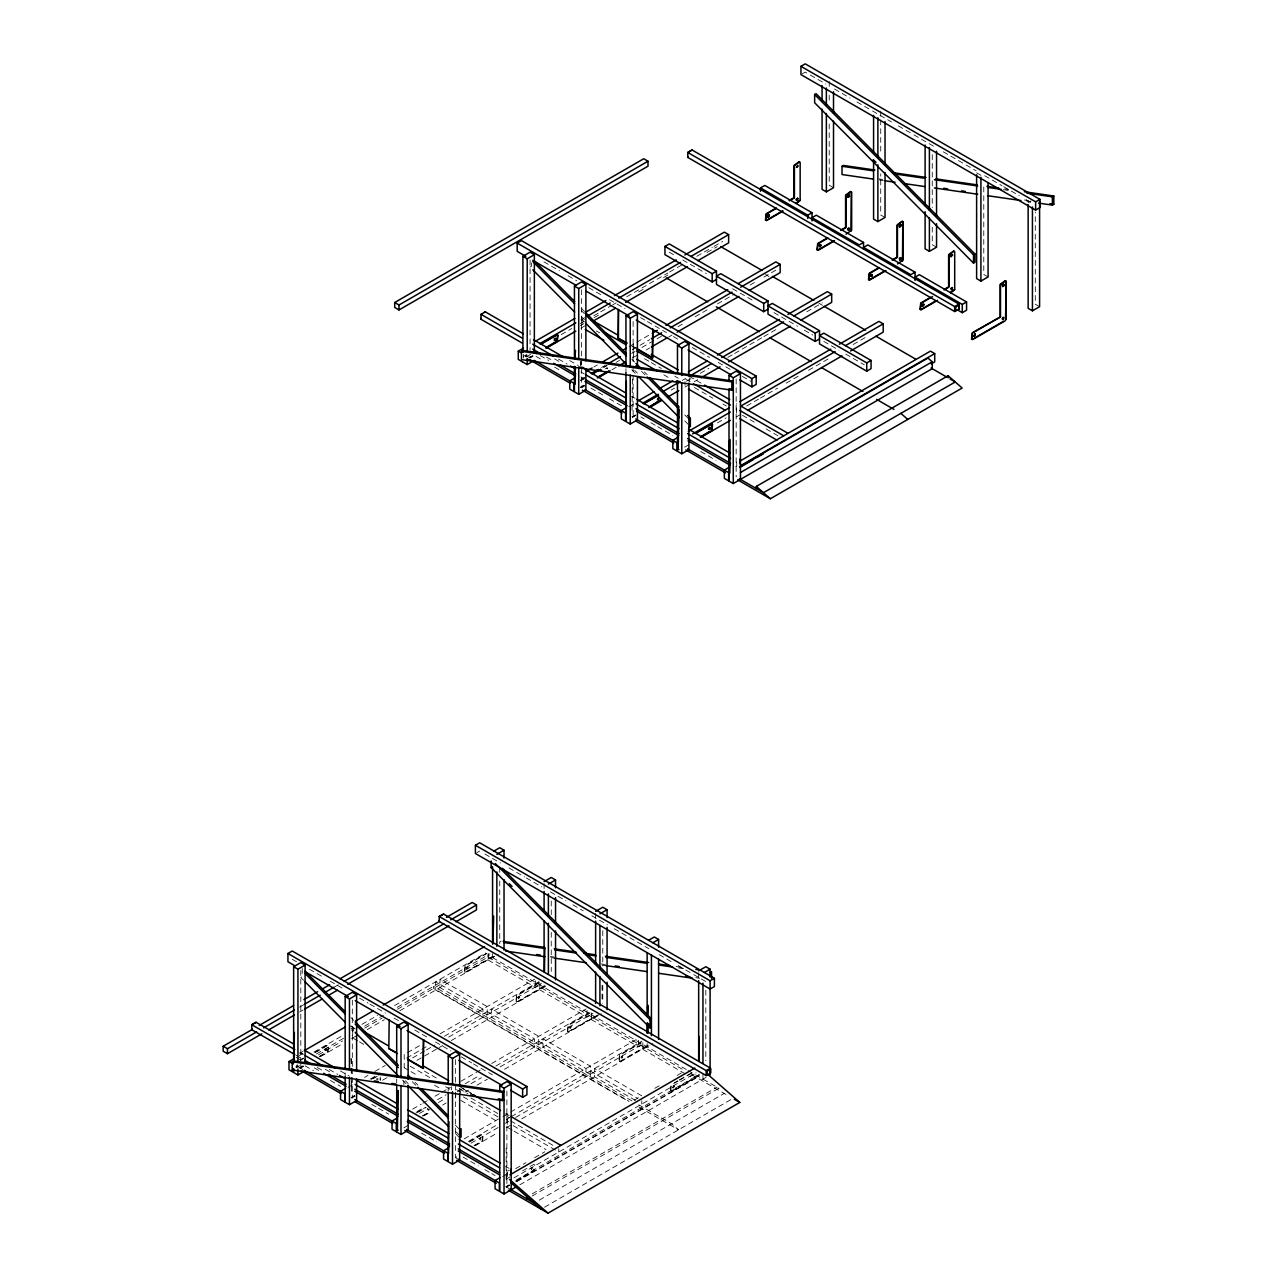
<?xml version="1.0" encoding="UTF-8"?>
<svg xmlns="http://www.w3.org/2000/svg" width="1277" height="1277" viewBox="0 0 1277 1277"><rect width="100%" height="100%" fill="white"/><g stroke="black" fill="none" stroke-linecap="round" stroke-linejoin="round"><path stroke-width="0.75" stroke-dasharray="5 3.75" d="M377.848 1079.065L376.763 1079.177M428.066 1109.49L429.152 1109.378M607.118 368.654L606.878 367.84L607.469 368.861M674.112 1086.248L672.819 1087.844L674.112 1086.232M427.779 1108.995L428.29 1110.304L429.327 1109.841M605.537 368.845L607.229 368.047M319.41 1056.366L327.646 1051.625L328.365 1045.416M319.777 1056.574L327.997 1051.817L328.716 1045.624L327.646 1045.001L314.509 1052.583M493.369 956.345L465.387 972.499L464.317 971.877L465.036 965.683L486.377 953.36M464.668 972.084L465.387 965.891L488.373 952.626M544.88 986.099L516.914 1002.253L515.828 1001.631L516.547 995.437L539.533 982.157M516.195 1001.838L516.914 995.645L539.884 982.364M473.975 1145.597L482.195 1140.856L482.914 1134.662M474.326 1145.804L482.562 1141.063L483.281 1134.87L482.195 1134.247L469.074 1141.83M598.051 1014.896L568.425 1031.992L567.355 1031.369L568.073 1025.176L591.059 1011.911M567.706 1031.577L568.425 1025.383L591.411 1012.118M515.621 1181.049L533.722 1170.594L534.44 1166.061M515.972 1181.257L534.089 1170.801L534.792 1164.608M647.934 1045.592L619.952 1061.746L618.882 1061.123L619.584 1054.93L640.926 1042.607M619.233 1061.331L619.952 1055.121L641.293 1042.814M670.76 1091.069L671.463 1084.875L678.039 1081.076M606.016 368.766L607.054 367.984M376.396 1078.969L378.231 1078.985M802.355 73.763L805.228 72.119L808.676 74.098M530.067 267.053L531.503 266.223L531.503 259.614M580.955 319.889L584.818 317.67M523.426 356.411L526.858 354.431M561.194 334.606L571.793 328.492M580.381 323.528L583.812 321.549M593.837 315.77L598.977 312.785M600.701 311.796L611.284 305.682M612.721 304.852L616.153 302.872M626.752 296.759L667.903 272.991M669.611 272.017L683.211 264.163M696.795 256.31L712.327 247.355M714.051 246.365L722.638 241.401M530.578 354.352L525.422 357.321L525.422 355.261L528.87 357.257M580.381 325.603L583.812 323.608M594.108 317.67L600.988 313.695M638.771 291.89L645.635 287.916M667.903 275.066L662.811 278.003L662.811 275.944M706.995 252.495L717.195 246.605M529.285 357.576L532.573 355.676M529.428 357.895L532.86 355.916M580.955 328.157L586.239 325.108M532.94 356.299L530.067 357.943L530.067 352.069M593.837 366.994L597.269 365.014M629.178 346.578L635.052 343.194M636.76 342.204L650.504 334.271M580.955 379.381L584.387 377.401M601.563 367.489L604.995 365.509M632.466 349.643L649.642 339.73M581.594 379.429L584.451 377.769M580.524 380.466L583.797 378.567M603.51 367.185L606.783 365.302M580.875 380.674L584.164 378.774M603.861 367.393L607.15 365.509M616.153 362.365L619.584 360.385M631.604 353.442L635.052 351.462M641.916 347.488L664.248 334.606M677.975 326.673L684.855 322.698M695.151 316.76L707.171 309.816M717.482 303.862L734.658 293.949M750.11 285.026L755.266 282.057M763.854 277.093L775.873 270.149M580.444 387.107L583.733 385.207M580.812 387.314L584.1 385.415M580.955 387.649L584.387 385.67M611.859 369.803L617.014 366.834M632.466 357.895L637.766 354.846M646.21 349.978L649.642 347.983M668.541 337.08L671.973 335.101M584.451 386.037L581.594 387.697L581.594 358.31M628.827 406.693L633.121 404.218M682.269 380.37L685.701 378.391M671.111 390.123L674.543 388.144M686.563 381.2L691.719 378.231M700.307 373.267L708.895 368.319M727.778 357.4L732.934 354.431M734.658 353.442L762.13 337.575M763.854 336.585L777.581 328.652M806.777 311.796L822.244 302.872M631.971 416.861L635.26 414.961M632.323 417.068L635.627 415.169M632.466 417.387L635.898 415.408M684.999 387.075L689.293 384.585L689.293 377.976M694.289 381.695L697.737 379.716M1028.145 202.58L1031.002 200.936M717.482 422.847L726.07 417.882M746.678 405.99L758.698 399.047M760.406 398.057L777.581 388.144M786.169 383.18L799.913 375.246M808.501 370.298L829.108 358.406M853.148 344.519L866.891 336.585M740.804 414.339L736.51 416.813L736.51 403.596M684.632 447.173L688.926 444.699M476.832 852.701L479.705 851.041M299.584 1007.09L303.878 1004.6M334.797 986.754L338.229 984.775M299.584 1012.038L303.032 1010.059M299.552 1053.365L302.952 1051.418M299.313 1055.584L302.952 1053.477M499.738 941.931L501.159 941.101M300.159 1060.038L303.591 1058.058M313.903 1052.12L343.098 1035.264M351.686 1030.3L355.118 1028.32M361.982 1024.346L377.449 1015.423M394.625 1005.51L485.643 952.961M300.813 1060.086L303.671 1058.441M314.86 1052.791L327.997 1045.209M316.473 1053.924L343.96 1038.073M364.568 1026.165L383.451 1015.263M397.195 1007.33L489.937 953.791M299.584 1065.752L296.152 1067.732L296.152 1065.657L303.064 1069.647M318.484 1054.834L342.523 1040.963M364.855 1028.065L382.031 1018.152M397.482 1009.229L487.926 957.016L684.584 1070.557M299.664 1067.764L302.952 1065.864M465.036 972.292L493.002 956.138M300.015 1067.971L303.319 1066.072M300.159 1068.306L303.591 1066.327M320.766 1056.414L343.098 1043.517M351.686 1038.568L356.985 1035.503M367.137 1029.645L384.313 1019.716M399.765 1010.793L494.231 956.265M488.293 953.504L488.293 960.112L498.301 954.334M364.568 1077.389L367.999 1075.41M374.863 1071.451L385.175 1065.497M407.491 1052.615L421.234 1044.682M440.134 1033.763L534.584 979.236M348.03 1087.35L352.324 1084.875M370.569 1078.889L375.725 1075.904M406.645 1058.058L427.252 1046.166M444.428 1036.254L538.878 981.71M370.953 1079.496L379.157 1074.755M372.948 1078.746L379.524 1074.963M412.647 1057.899L424.666 1050.955M426.39 1049.965L434.978 1045.001M448.722 1037.068L541.448 983.529M488.293 960.112L535.51 987.376L539.804 984.902M351.191 1097.518L354.479 1095.618M516.547 1002.046L544.529 985.892M351.542 1097.725L354.83 1095.826M351.686 1098.06L355.118 1096.065M382.589 1080.198L387.745 1077.229M404.202 1054.515L404.202 1067.732L408.496 1065.257M416.94 1060.373L437.548 1048.481M439.272 1047.491L442.704 1045.496M451.292 1040.547L545.742 986.02M539.804 983.242L539.804 989.851L544.098 987.376L544.098 984.072M412.647 1109.122L421.234 1104.174M422.958 1103.168L428.114 1100.199M434.978 1096.241L440.134 1093.256M441.842 1092.266L450.43 1087.318M460.742 1081.364L481.349 1069.472M491.645 1063.518L586.095 1008.99M416.94 1111.597L423.82 1107.638M437.548 1099.705L446.136 1094.74M465.036 1083.838L478.763 1075.904M495.939 1065.992L588.681 1012.453M415.903 1113.033L425.752 1107.335M417.914 1112.283L426.119 1107.542M419.526 1113.416L428.114 1108.468M438.41 1102.514L445.274 1098.555M457.294 1091.612L462.45 1088.627M471.037 1083.678L481.349 1077.724M500.233 1066.822L592.975 1013.284M539.804 989.851L587.037 1017.115L591.331 1014.64M422.448 1115.859L429.04 1112.059M568.073 1031.784L596.056 1015.63M422.815 1116.066L429.391 1112.267M423.82 1115.906L428.96 1112.921M442.704 1104.988L446.136 1103.009M465.036 1092.106L468.467 1090.127M477.055 1085.163L487.351 1079.209M504.527 1069.296L598.977 1014.768M403.851 1127.846L408.145 1125.356M591.331 1012.996L591.331 1019.605L601.339 1013.81M464.174 1138.876L498.525 1119.035M502.946 1116.481L508.821 1113.097M510.545 1112.091L637.622 1038.728M468.467 1141.351L497.663 1124.494M506.251 1119.53L509.683 1117.551M511.391 1116.561L641.916 1041.202M469.425 1142.037L482.562 1134.455M471.037 1143.17L498.525 1127.304M505.389 1123.329L508.821 1121.35M515.685 1117.391L644.486 1043.022M591.331 1019.605L638.548 1046.869L642.842 1044.394M619.584 1061.538L647.567 1045.384M475.331 1145.645L497.663 1132.763M506.251 1127.799L511.534 1124.734M521.702 1118.875L648.78 1045.496M455.362 1092.952L455.362 1157.585L459.656 1155.11M642.842 1042.734L642.842 1049.343L652.866 1043.564M506.538 1178.863L506.538 1171.839L509.395 1170.179M515.685 1168.615L525.996 1162.661M534.584 1157.712L544.88 1151.758M634.19 1100.199L641.772 1095.826L594.539 1068.562L594.539 1076.814L638.404 1102.131M654.798 1088.307L661.662 1084.333M677.129 1075.41L683.993 1071.451M502.595 1176.596L506.889 1174.106M506.251 1179.022L509.986 1176.867M674.4 1082.768L677.672 1080.869M679.316 1079.927L692.453 1072.345M522.596 1170.833L534.089 1164.193M679.683 1080.134L692.804 1072.552M513.977 1177.873L696.013 1072.776M690.075 1076.607L694.369 1074.133M516.371 1179.948L699.493 1074.212M505.74 1186.748L509.044 1184.848M671.111 1091.276L699.094 1075.122M506.107 1186.956L509.395 1185.056M699.445 1075.33L671.463 1091.484L670.393 1090.861L670.76 1086.12M506.251 1187.291L509.683 1185.311M516.547 1181.337L698.583 1076.24M517.249 1181.353L698.663 1076.607M519.819 1184.817L708.671 1075.793M532.222 1193.835L717.083 1087.11M532.222 1195.974L718.823 1088.243M539.357 1200.125L724.267 1093.367M544.545 1207.18L732.886 1098.443M735.791 466.392L736.733 465.929L736.733 461.971L735.791 461.428M506.538 1176.787L507.464 1176.34L507.464 1172.366L506.538 1171.839M525.916 356.762C529.125 353.426 523.586 356.363 526.715 356.714C529.253 353.569 523.203 355.038 526.06 356.985M466.935 968.844C469.824 966.833 465.929 965.428 466.552 968.796M622.33 1056.111C618.611 1060.628 624.086 1053.317 621.5 1058.074M326.274 1048.656L325.252 1050.811L326.226 1048.625M325.076 1050.652C323.56 1047.156 329.306 1049.694 324.901 1050.604M480.838 1137.887C477.486 1139.611 482.163 1141.67 480.647 1137.727M531.152 1169.636C534.504 1167.912 529.827 1165.853 531.344 1169.796M296.44 1067.189L297.621 1065.146L296.487 1067.205M518.254 998.598L519.787 997.784L519.132 996.395M621.292 1058.09L622.697 1057.564L622.49 1056.079M1004.68 188.868L1008.607 189.443M1003.243 189.698L1011.113 190.848M878.847 178.86L882.774 179.418M1024.346 199.994L1028.272 200.569M879.374 179.961L883.317 180.536M1026.836 201.399L1030.778 201.958M676.156 966.529L684.009 967.679M678.646 967.934L686.515 969.067M550.323 956.505L554.25 957.08M601.435 963.943L605.378 964.518M695.805 977.655L699.748 978.23M550.85 957.622L554.793 958.197M601.978 965.045L605.905 965.62M518.622 998.806L517.871 997.704L519.308 996.459M810.4 75.104L825.932 84.074M834.567 89.055L850.099 98.026M856.995 102L870.802 109.982M872.526 110.971L891.506 121.938M898.417 125.912L912.225 133.893M913.949 134.883L934.652 146.839M943.288 151.819L976.075 170.751M984.711 175.731L1001.966 185.692M1003.69 186.697L1019.222 195.668M1026.117 199.643L1033.029 203.634M976.618 172.842L980.912 175.316M833.514 187.719L829.22 185.229L829.22 120.597M885.025 217.457L880.731 214.983L880.731 173.848M936.552 247.211L932.258 244.721L932.258 227.098M988.079 276.949L983.785 274.475L983.785 184.383M1039.59 306.688L1035.296 304.213L1035.296 212.158M818.972 303.303L822.42 305.283M765.498 274.491L768.946 276.486M669.244 252.192L675.996 256.086M682.748 259.981L706.357 273.613M732.583 288.746L752.823 300.43M773.974 312.657L797.598 326.289M804.334 330.184L812.779 335.053M823.809 341.422L838.989 350.185M845.741 354.08L864.29 364.791M543.922 261.833L559.454 270.804M568.089 275.784L576.709 280.764M588.793 287.74L600.876 294.716M609.496 299.696L625.028 308.667M640.559 317.622L645.747 320.623M647.471 321.612L666.45 332.579M673.362 336.553L680.258 340.544M692.342 347.52L709.597 357.48M718.217 362.46L730.3 369.436M742.384 376.412L751.02 381.392M689.293 376.332L701.089 383.148M632.179 345.923L635.627 347.903M631.828 346.131L635.26 348.11M690.059 381.727L684.999 378.806L684.999 385.415M596.359 330.951L599.743 332.898M644.518 358.741L649.578 361.662M651.254 362.636L661.374 368.478M674.879 376.268L678.247 378.215M694.353 387.506L712.901 398.216M723.021 404.075L726.39 406.022M742.496 415.312L754.308 422.128M766.104 428.944L777.916 435.76M663.832 374.847L670.585 378.742M569.686 360.577L578.289 365.541M631.652 396.349L635.1 398.328M558.512 359.076L567.116 364.041M580.891 371.99L584.323 373.985M554.601 358.885L561.353 362.78M546.46 357.081L553.356 361.056M580.891 376.954L584.323 378.934M540.187 355.517L548.631 360.401M632.035 410.204L632.402 378.184M536.053 356.443L541.113 359.364M554.601 367.153L561.353 371.048M590.948 388.128L602.76 394.944M609.496 398.839L623 406.629M640.783 416.909L644.151 418.856M650.903 422.751L655.963 425.672M657.655 426.646L672.835 435.409M700.738 451.515L715.918 460.279M484.877 854.026L500.408 862.997M509.044 867.977L524.576 876.948M526.3 877.938L541.831 886.908M550.451 891.889L565.982 900.86M572.894 904.85L583.238 910.82M591.874 915.801L607.405 924.771M614.301 928.762L628.108 936.727M629.848 937.733L648.828 948.683M659.171 954.669L671.255 961.645M678.167 965.62L691.974 973.601M693.698 974.59L707.506 982.556M686.292 1069.472L487.926 954.941L487.926 957.016M688.016 1070.477L719.079 1088.403M691.48 1074.532L725.99 1094.453M642.842 1049.343L686.707 1074.659M487.207 1011.544L534.44 1038.808L534.44 1047.076L487.207 1019.812L487.207 1006.579L439.99 979.315L439.99 987.584L487.207 1014.848M538.734 1041.282L585.967 1068.562L585.967 1076.814L538.734 1049.55L538.734 1036.333L491.501 1009.069L491.501 1017.322L538.734 1044.602M590.245 1071.036L637.478 1098.3M590.245 1074.34L543.028 1047.076L543.028 1038.808L590.245 1066.072L590.245 1079.304L629.05 1101.7M631.907 1100.87L433.542 986.339L433.542 988.414L628.476 1100.95M638.819 1104.86L671.59 1123.776L678.502 1129.842L637.111 1105.93M292.225 959.282L297.397 962.267M309.481 969.243L321.565 976.219M330.184 981.199L343.992 989.18M359.523 998.135L368.159 1003.115M369.883 1004.121L385.415 1013.092M394.034 1018.072L399.222 1021.057M414.754 1030.028L426.837 1037.004M435.457 1041.984L450.989 1050.955M461.348 1056.925L471.708 1062.911M473.432 1063.901L492.411 1074.867M460.023 1086.727L471.82 1093.543M462.625 1088.642L471.245 1093.623M505.74 1113.544L509.188 1115.523M350.536 1026.006L353.984 1028.001M459.177 1088.722L467.797 1093.703M505.74 1115.603L509.188 1117.598M424.443 1071.148L437.947 1078.937M460.789 1092.138L455.729 1089.217L455.729 1097.47M470.91 1097.981L497.902 1113.56M510.624 1120.903L554.473 1146.219M410.188 1066.231L432.121 1078.889M445.609 1086.679L452.361 1090.574M463.391 1096.943L498.812 1117.391M513.226 1125.707L555.399 1150.066M357.752 1040.899L352.691 1037.978L352.691 1029.725M359.428 1041.872L364.488 1044.794M404.202 1067.732L409.263 1070.653M410.955 1071.626L417.707 1075.521M434.563 1085.258L439.623 1088.18M460.789 1100.391L497.902 1121.813M512.3 1130.145L507.24 1127.224L507.24 1114.007M513.992 1131.119L546.045 1149.619M350.904 1058.441L351.606 1066.423M340.432 1070.972L349.036 1075.952M505.66 1166.38L509.108 1168.359M299.983 1052.583L303.431 1054.579M329.243 1069.487L337.846 1074.452M325.348 1069.296L330.408 1072.217M296.152 1055.329L303.431 1059.527M317.191 1067.476L324.087 1071.451M296.152 1057.404L301.324 1060.389M314.302 1067.875L320.304 1071.339M305.107 1065.864L313.535 1070.733M330.408 1080.47L340.528 1086.328M371.799 1104.382L376.859 1107.303M378.551 1108.276L388.671 1114.119M421.633 1133.146L436.814 1141.909M463.04 1157.058L478.221 1165.821M484.957 1169.716L490.017 1172.637M491.709 1173.611L495.077 1175.558M455.362 1157.585L459.656 1160.059M511.183 1189.813L506.889 1187.323L506.889 1089.409M581.673 308.603L584.451 311.412M631.828 359.236L634.621 362.045M644.374 371.894L647.168 374.704M581.626 310.838L584.419 313.647M641.549 371.32L645.731 375.534M684.743 414.913L688.926 419.143M581.673 316.872L584.451 319.681M634.621 370.314L637.415 373.123M684.791 420.947L688.973 425.161M581.626 319.09L584.419 321.916M631.796 369.739L635.978 373.953M351.015 1017.593L353.793 1020.419M415.105 1082.305L417.898 1085.115M412.279 1081.715L416.462 1085.945M455.49 1125.324L459.656 1129.538M351.015 1025.862L353.793 1028.671M405.352 1080.725L408.145 1083.534M455.522 1131.358L459.704 1135.572M303.591 980.273L300.813 977.464L302.234 976.634L302.234 968.365M350.967 1028.097L353.761 1030.906M402.526 1080.134L406.709 1084.349M455.49 1133.593L459.656 1137.807M932.258 154.629L932.258 207.512M880.731 111.179L880.731 152.298M829.22 81.425L829.22 87.299M829.22 95.136L829.22 102.974M736.159 378.998L736.159 476.928M705.814 990.218L705.814 1060.724M702.957 1073.941L702.957 1079.097M698.663 972.803L698.663 978.677M647.136 1043.564L647.136 1046.869M641.772 1100.774L641.772 1104.078M638.548 1040.26L638.548 1046.869M633.472 344.104L633.472 357.321M633.121 321.469L633.121 364.552M633.121 366.515L633.121 417.435M625.953 368.686L625.953 372.597M602.776 930.725L602.776 965.987M602.776 985.573L602.776 1003.195M602.058 985.142L602.058 1002.253M595.625 913.31L595.625 919.201M587.037 1010.506L587.037 1017.115M581.945 319.314L581.945 327.582M581.594 289.767L581.594 356.347M580.875 361.71L580.875 365.509M580.524 361.503L580.524 365.302M558.767 1148.709L558.767 1152.014M551.249 900.987L551.249 914.699M551.249 932.322L551.249 971.494M544.098 883.572L544.098 889.446M535.51 980.768L535.51 987.376M530.067 260.013L530.067 350.106M523.634 354.304L523.634 358.103M506.171 1148.087L506.171 1180.299M499.738 867.322L499.738 873.197M499.738 881.034L499.738 943.703M492.571 953.711L492.571 957.638M460.023 1088.387L460.023 1094.996M455.362 1059.655L455.362 1083.167M455.362 1085.115L455.362 1090.989M451.435 1086.727L451.435 1090.031M448.211 1087.286L448.211 1091.212M403.851 1080.837L403.851 1084.748M396.7 1079.097L396.7 1083.008M380.243 1077.022L380.243 1080.326L379.876 1076.814M352.324 1000.162L352.324 1066.758M352.324 1068.721L352.324 1098.092M351.606 1068.322L351.606 1075.904M351.606 1077.804L351.606 1091.069L351.255 1077.596M351.255 1058.633L351.255 1066.215M351.255 1068.115L351.255 1075.697M345.173 1072.84L345.173 1076.766M300.813 970.424L300.813 1060.517M300.813 1062.48L300.813 1068.354M296.041 1066.295C298.467 1069.408 298.339 1061.937 296.041 1066.295M518.223 997.912L519.452 996.587L518.223 997.912M569.398 1027.442C570.771 1031.385 572.399 1023.1 569.398 1027.442M569.75 1027.65L570.963 1026.325L569.75 1027.65M672.436 1086.935C673.809 1090.877 675.437 1082.593 672.436 1086.935M482.914 1009.069L435.696 981.805L435.696 990.058L482.914 1017.322L482.914 1009.069"/><path stroke-width="1.5" d="M708.464 428.88C709.757 424.539 711.497 431.019 708.815 429.104M708.815 429.088L710.283 427.54M821.047 245.328C819.626 249.43 818.685 243.412 821.047 245.312M872.207 274.874C870.706 279.12 869.956 272.831 872.207 274.858M922.01 305.57L922.441 304.469M922.361 305.778L923.846 304.261M796.178 199.26L797.886 198.494M899.359 258.481C899.79 262.439 901.546 255.113 899.503 259.774M950.742 288.506L952.45 287.724L951.11 289.703M899.391 225.375C898.002 228.551 903.11 226.013 900.429 224.672M950.758 255.416L952.69 255.017L950.854 256.549M547.035 346.913L556.9 341.214L557.618 335.021M545.742 348.078L557.267 341.422L557.985 335.228L556.9 334.606L540.49 344.088M574.794 359.14L575.512 350.297M782.977 211.104L766.519 220.602L765.45 219.995L766.152 213.786L776.001 208.103M789.138 200.521L794.071 197.68L794.071 165.451L799.067 161.732L800.152 162.355L800.152 200.361L796.146 203.506M765.801 220.203L766.519 213.993L776.368 208.311M789.505 200.728L794.422 197.887L794.422 165.659L799.434 161.94M650.073 406.405L661.023 399.669L648.78 407.555M678.917 449.664L677.832 449.041L678.55 409.789M795.779 203.298L800.152 200.361M678.199 449.249L678.917 409.997M834.488 240.858L818.03 250.356L816.961 249.733L817.679 243.54L827.528 237.857M840.665 230.275L845.582 227.434L845.582 195.205L850.594 191.486L851.663 192.109L851.663 230.115L846.012 234.202M817.328 249.941L818.03 243.747L827.879 238.065M841.016 230.483L845.949 227.625L845.949 195.413L850.945 191.694M712.183 424.251L711.832 430.652L712.534 424.459L711.465 423.836L695.055 433.318M729.359 473.081L730.077 439.543M851.312 191.901L850.945 231.345M492.938 943.895L493.656 916.104M886.015 270.596L869.557 280.094L868.488 279.487L869.206 273.278L879.055 267.595M892.176 260.013L897.108 257.172L897.108 224.944L902.121 221.224L903.19 221.847L903.19 259.854L897.539 263.94M398.121 1130.321L397.051 1129.698L397.77 1090.446M868.839 279.679L869.557 273.486L879.406 267.803M892.543 260.221L897.46 257.379L897.46 225.151L902.472 221.432M397.402 1129.906L398.121 1090.654M902.823 221.639L902.472 261.099M937.541 300.35L921.084 309.848L919.999 309.226L920.717 303.032L930.566 297.349M945.347 288.81L948.619 286.91L948.619 254.698L953.632 250.978L954.701 251.601L954.701 289.608L950.695 292.736M920.366 309.433L921.084 303.24L932.561 296.599M944.054 289.959L948.987 287.117L948.987 254.905L953.999 251.186M950.343 292.529L954.701 289.608M1000.146 316.664L1000.146 284.436L1005.159 280.717L1006.228 281.339L1005.51 320.591L972.595 339.586L971.526 338.964L972.244 332.77L1000.498 316.872L1000.498 284.643L1005.51 280.924M971.877 339.171L972.595 332.978L1000.498 316.872M647.503 1014.161L648.221 1005.35M767.892 215.238C766.216 219.468 771.978 214.568 768.1 215.015M819.227 245.232L820.057 244.514M899.567 225.119L900.955 224.944M899.742 258.002L901.067 258.098M1003.004 317.319L1002.158 318.803L1002.94 319.633M922.664 304.245L924.053 305.091L922.249 306.145M800.934 66.324L805.228 63.85L1039.925 199.356L1039.925 207.624L1035.631 210.098L800.934 74.593L800.934 66.324L1035.631 201.83L1039.925 199.356M394.705 302.505L643.72 158.747L648.014 161.221L648.014 166.186L398.999 309.944L394.705 307.47L394.705 302.505L398.999 304.995L648.014 161.221M525.821 256.342L517.201 251.361L517.201 243.093L521.479 240.619L756.192 376.124L756.192 384.377L751.898 386.867L739.814 379.892M692.086 149.984L687.792 152.474L687.792 157.422L954.685 311.524L955.611 311.061L955.611 307.103L687.712 152.426L692.086 149.984L958.979 304.086L959.059 309.082L954.685 311.524L954.685 306.56L958.979 304.086L959.059 309.082M522.916 352.276L522.916 256.31L530.067 252.176L534.361 254.666L534.361 352.596M522.916 256.31L527.209 258.8L534.361 254.666M814.646 94.498L816.083 93.668L974.942 254.011L974.942 262.28L973.505 263.094L814.646 102.751L814.646 94.498L973.505 254.841L973.505 263.094M522.373 343.162L481.062 319.314L480.982 314.318L485.356 311.875L523.219 333.744M574.442 358.518L574.442 286.064L581.594 281.93L585.888 284.404L585.888 360.784M574.442 286.064L578.736 288.538L585.888 284.404M760.501 191.231L760.501 187.927L764.795 185.436L812.012 212.7L812.012 220.969M716.477 279.455L712.183 281.93L664.95 254.666L664.95 246.413L669.244 243.923L716.477 271.187L716.477 284.42L763.71 311.684L768.004 309.194M522.564 361.87L518.27 359.396L518.27 351.127L523.426 348.158M535.446 341.214L574.937 318.404M585.249 312.466L605.857 300.558M614.445 295.61L676.267 259.901M684.855 254.953L724.346 232.143L728.64 234.633L728.64 242.885L697.737 260.731M521.479 351.335L522.916 350.505L733.285 381.073L731.865 381.903L521.479 351.335L521.479 359.603L731.865 390.171L733.285 389.341L729.359 388.767M873.484 179.115L842.022 174.534L842.022 166.281L843.458 165.451L874.921 170.017M539.74 343.689L575.799 322.873M587.819 315.93L610.151 303.032M618.738 298.084L680.561 262.392M690.857 256.438L728.64 234.633M540.841 344.279L557.267 334.813M766.152 220.41L782.609 210.897M546.604 347.983L575.799 331.126M592.975 321.213L615.291 308.332M625.602 302.378L687.425 266.685M522.916 362.077L527.209 364.552L534.361 360.417M822.069 109.072L822.069 189.363L826.363 191.837L833.514 187.719L833.514 121.123M625.953 366.722L625.953 315.802L633.121 311.668L637.415 314.158L637.415 367.026M760.501 187.927L807.718 215.19L812.012 212.7M625.953 315.802L630.247 318.276L637.415 314.158M664.95 246.413L712.183 273.677L716.477 271.187M618.451 337.99L618.451 309.401L618.084 338.197L627.039 342.954M574.937 377.896L569.781 380.865L569.781 389.134L574.075 391.608L574.075 383.355L535.127 360.864M586.957 370.953L592.113 367.984M602.409 362.029L617.876 353.106M623.032 350.137L626.464 348.158M652.228 333.281L657.368 330.312M665.955 325.348L727.778 289.656M738.09 283.702L775.873 261.897L780.167 264.371L780.167 272.639L749.248 290.486M591.251 373.443L598.131 369.468M608.427 363.514L620.446 356.586M651.366 338.74L661.662 332.786M670.249 327.822L732.072 292.13M740.66 287.181L780.167 264.371M592.017 373.826L598.578 370.027M592.368 374.033L600.573 369.292M598.546 376.651L608.778 371.16L597.269 377.816M817.679 250.148L834.136 240.651M598.131 377.737L610.151 370.793M618.738 365.829L625.602 361.87M651.366 346.993L666.817 338.07M677.129 332.132L738.952 296.424M574.442 366.355L574.442 391.816L578.736 394.306L585.888 390.171L585.888 368.622M873.58 160.359L873.58 219.117L877.874 221.591L885.025 217.457L885.025 172.411M652.435 358.023L652.786 329.227L652.435 358.023L636.984 349.1M677.48 372.964L677.48 345.556L684.632 341.422L688.926 343.896L688.926 375.23M863.539 242.454L859.245 244.929L812.012 217.665L816.306 215.19L863.539 242.454L863.539 249.063M677.48 345.556L681.774 348.03L688.926 343.896M768.004 300.941L720.771 273.677L716.477 276.151L763.71 303.415L768.004 300.941L768.004 314.158L815.221 341.422L819.515 338.948M626.464 407.65L621.308 410.619L621.308 418.888L625.602 421.362L625.602 413.094L584.962 389.645M638.484 400.707L653.936 391.784M659.092 388.799L672.835 380.865M688.287 371.942L707.171 361.04M717.482 355.086L779.305 319.394M787.893 314.445L827.384 291.635L831.678 294.109L831.678 302.378L800.775 320.224M642.778 403.181L658.23 394.258M663.386 391.289L678.837 382.366M689.149 376.412L711.465 363.514M721.776 357.576L783.599 321.884M793.895 315.93L831.678 294.109M643.528 403.564L658.309 395.04M643.895 403.771L658.661 395.247M869.206 279.886L884.003 271.347M649.642 407.475L661.662 400.531M668.541 396.572L678.837 390.618M701.169 377.737L720.052 366.834M728.64 361.87L790.463 326.178M625.953 372.597L625.953 421.57L630.247 424.044L637.415 419.91L637.415 376.827M925.107 211.647L925.107 248.855L929.401 251.33L936.552 247.211L936.552 223.698M729.007 381.169L729.007 375.294L736.159 371.16L740.452 373.634L740.452 479.402M915.066 272.193L910.772 274.683L863.539 247.403L867.833 244.929L915.066 272.193L915.066 280.461M729.007 375.294L733.285 377.769L740.452 373.634M819.515 330.679L772.298 303.415L768.004 305.889L815.221 333.169L819.515 330.679L819.515 343.896L866.748 371.176L871.042 368.686L871.042 360.433L823.809 333.169L819.515 335.643L866.748 362.907L871.042 360.433M1026.836 193.13L1052.392 196.85L1053.828 196.019L1053.828 204.272L1052.392 205.102L1038.632 203.107M517.201 243.093L751.898 378.599L756.192 376.124M688.926 419.143L690.362 418.313L687.569 415.504M973.505 254.841L974.942 254.011M688.926 427.396L690.362 426.566L690.362 418.313M677.975 437.388L672.835 440.357L672.835 448.626L677.129 451.1L677.129 442.848L635.818 419M688.287 431.434L729.502 407.65M739.798 401.696L830.832 349.148M839.404 344.183L878.911 321.389L883.205 323.863L883.205 332.132L850.578 350.967M692.581 433.925L730.364 412.104M740.66 406.15L835.11 351.622M845.422 345.668L883.205 323.863M695.406 433.526L711.832 424.044M701.6 436.143L709.82 431.403M920.717 309.641L935.53 301.085M700.307 437.309L711.832 430.652M701.169 437.229L730.364 420.372M747.54 410.46L841.99 355.916M677.48 380.801L677.48 451.308L681.774 453.782L688.926 449.664L688.926 383.068M976.618 174.805L976.618 278.594L980.912 281.084L988.079 276.949L988.079 182.93M955.611 307.103L959.059 305.123M966.577 301.947L919.344 274.683L915.066 277.157L962.283 304.421L966.577 301.947L966.577 310.199L962.283 312.689L957.223 309.768M729.502 467.127L724.346 470.112L724.346 478.364L728.64 480.854L728.64 472.586L687.569 448.865M739.798 461.189L930.438 351.127L934.716 353.601L934.716 361.87L931.284 363.849M740.66 465.642L934.716 353.601M739.606 466.775L927.932 358.055L932.226 361.806L932.226 368.686L733.285 483.536L729.007 481.062L729.007 389.006M740.006 466.855L762.992 453.59M740.357 467.063L753.494 459.481M756.782 457.581L763.343 453.782M740.452 472.522L932.226 361.806M972.244 339.379L1003.514 321.325M1028.145 204.543L1028.145 308.348L1032.439 310.822L1039.59 306.688L1039.59 200.936M756.303 488.564L756.303 486.425L948.077 375.709L962.156 388.032L770.382 498.748L737.611 479.833M294.827 965.747L287.932 961.757L287.932 953.504L292.225 951.014L526.922 1086.519L526.922 1094.788L522.628 1097.262L510.545 1090.287M475.411 845.262L479.705 842.788L714.402 978.294L714.402 986.546L710.108 989.021L475.411 853.515L475.411 845.262L710.108 980.768L714.402 978.294M293.646 1062.687L293.646 966.721L300.813 962.587L305.107 965.061L305.107 1062.991M494.007 851.041L499.738 847.736L504.032 850.211L504.032 858.048M293.646 966.721L297.94 969.195L305.107 965.061M496.865 854.345L504.032 850.211M651.43 1027.091L650.009 1027.905L491.15 867.562L492.571 866.748M439.272 921.483L439.192 916.487L443.566 914.045L710.475 1068.147L710.539 1073.143L706.181 1075.585L439.272 921.483L439.192 920.446M293.949 1044.155L256.086 1022.286L251.792 1024.761L251.792 1029.725L294.827 1054.563M439.272 916.519L443.566 914.045M261.817 1033.859L227.466 1053.685L223.172 1051.21L223.172 1046.246L252.367 1029.39M259.231 1025.431L293.582 1005.59M303.878 999.652L317.622 991.718M322.778 988.733L329.642 984.775M339.953 978.821L439.559 921.324M446.423 917.349L472.187 902.472L476.481 904.962L476.481 909.91L455.873 921.818M223.172 1046.246L227.466 1048.72L256.661 1031.864M263.525 1027.905L294.444 1010.059M304.74 1004.105L320.192 995.182M325.348 992.213L333.935 987.249M344.247 981.311L443.853 923.798M450.717 919.823L476.481 904.962M268.681 1029.885L294.444 1015.007M304.74 1009.069L321.916 999.157M328.78 995.182L337.367 990.234M347.679 984.28L448.993 925.777M345.173 1068.929L345.173 996.459L352.324 992.325L356.618 994.815L356.618 1071.195M544.098 881.609L551.249 877.491L555.543 879.965L555.543 887.802M345.173 996.459L349.467 998.949L356.618 994.815M548.392 884.099L555.543 879.965M304.66 1050.428L345.444 1026.884M355.692 1020.962L372.868 1011.049M383.164 1005.095L484.494 946.608M293.295 1068.977L293.295 1072.281L289.001 1069.791L289.001 1061.538L294.157 1058.553M292.225 1061.746L293.646 1060.916L504.032 1091.484L502.595 1092.314L292.225 1061.746L292.225 1069.998L502.595 1100.566L504.032 1099.752L498.126 1098.89M292.225 1069.998L293.646 1069.168M389.182 1019.812L388.815 1048.609L397.402 1053.557M293.646 1068.562L293.646 1072.472L297.94 1074.963L305.107 1070.828M396.7 1077.134L396.7 1026.213L403.851 1022.079L408.145 1024.553L408.145 1079.4M595.625 911.363L602.776 907.229L607.07 909.703L607.07 917.54M396.7 1026.213L400.994 1028.687L408.145 1024.553M599.919 913.837L607.07 909.703M388.815 1048.609L396.046 1052.36M345.668 1088.307L340.528 1091.276L340.528 1099.545L344.822 1102.019L344.822 1093.751L304.181 1070.302M345.173 1076.766L345.173 1102.227L349.467 1104.701L356.618 1100.566L356.618 1079.033M423.166 1068.434L423.533 1039.638L423.166 1068.434L407.714 1059.511M448.211 1083.375L448.211 1055.951L455.362 1051.817L459.656 1054.307L459.656 1085.642M648.572 940.271L654.303 936.967L658.597 939.457L658.597 947.279M448.211 1055.951L452.505 1058.425L459.656 1054.307M652.866 942.761L658.597 939.457M397.195 1118.045L392.039 1121.03L392.039 1129.283L396.333 1131.757L396.333 1123.505L354.798 1099.529M396.7 1084.971L396.7 1131.965L400.994 1134.455L408.145 1130.321L408.145 1085.274M499.738 1091.58L499.738 1085.705L506.889 1081.571L511.183 1084.045L511.183 1189.813M698.663 970.855L705.814 966.721L710.108 969.195L710.108 977.033M499.738 1085.705L504.032 1088.18L511.183 1084.045M704.393 972.499L710.108 969.195M710.108 972.499L711.544 971.669L711.544 978.294M287.932 953.504L522.628 1089.01L526.922 1086.519M459.656 1129.538L461.093 1128.708L461.093 1136.977L459.656 1137.807M650.009 1027.905L650.009 1019.653L651.43 1018.823L502.34 868.328M448.722 1147.8L443.566 1150.769L443.566 1159.037L447.86 1161.511L447.86 1153.243L406.549 1129.395M448.211 1093.16L448.211 1161.719L452.505 1164.193L459.656 1160.059L459.656 1093.479M500.233 1177.538L495.077 1180.507L495.077 1188.775L499.371 1191.249L499.371 1182.997L458.299 1159.277M509.938 1174.84L694.864 1068.067M439.192 916.487L707.107 1071.164L710.539 1069.168M499.738 1099.401L499.738 1191.457L504.032 1193.947L516.371 1186.812M508.342 1190.228L548.041 1213.15L739.798 1102.434L707.203 1073.861M484.414 312.338L485.356 311.875M256.086 1022.286L251.729 1024.729L294.827 1049.614M658.373 397.754C655.787 402.463 661.406 395.407 657.384 399.749M1002.78 319.394C1004.073 314.908 1002.557 322.267 1003.802 317.414M768.068 216.946L769.105 214.967L767.685 216.898M819.595 246.7L820.568 244.689M922.01 305.586L922.601 306.352L923.622 304.181M974.143 335.931L975.133 333.92L973.952 335.947M900.572 224.88L899.567 226.875L900.732 224.88M951.03 256.629L952.115 254.474M1003.626 284.372L1002.732 286.511M1002.748 286.351C1006.116 283.797 1000.29 284.276 1002.908 286.575M554.346 340.257L555.623 338.644L554.314 338.549L554.904 340.432L555.718 338.293L554.521 340.416M797.742 165.387C794.39 169.809 800.791 163.488 796.465 167.383M849.269 195.126L848.04 197.137L849.428 195.205M952.307 254.618L951.094 256.629M1002.557 286.367L1003.945 285.856L1003.642 284.228M892.607 172.587L926.033 177.439M935.865 178.876L977.144 184.878M986.977 186.298L998.774 188.022M1024.346 191.726L1053.828 196.019M842.022 166.281L873.484 170.847M895.113 173.991L924.596 178.269M934.429 179.706L977.687 185.979M987.52 187.416L1001.28 189.411M943.735 188.278L947.662 188.852M961.421 190.848L965.348 191.422M1049.902 203.713L1053.828 204.272M885.28 180.823L895.113 182.244M904.946 183.68L924.596 186.538M934.429 187.958L977.687 194.248M987.52 195.684L1020.946 200.537M526.842 359.348L530.785 359.906M579.934 367.058L583.86 367.632M597.636 369.628L601.563 370.202M676.283 381.057L680.21 381.631M503.138 941.388L544.417 947.39M554.25 948.827L575.879 951.956M583.749 953.105L595.545 954.813M605.378 956.25L648.62 962.539M658.453 963.959L670.249 965.683M695.805 969.387L699.748 969.961M503.665 942.506L544.96 948.508M554.793 949.928L576.406 953.073M586.239 954.51L596.072 955.93M605.905 957.367L647.2 963.353M658.996 965.077L672.756 967.072M536.563 954.51L540.49 955.084M615.195 965.939L619.137 966.513M685.988 976.219L689.915 976.793M505.628 951.046L544.96 956.76M554.793 958.197L586.239 962.762M605.905 965.62L647.2 971.621M658.996 973.329L692.421 978.198M374.257 1080.885L378.2 1081.459M391.959 1083.455L395.886 1084.029M470.606 1094.884L474.533 1095.458M796.321 200.377L797.886 199.898L797.534 198.286M975.181 333.935L975.165 335.675L973.776 335.883M847.816 197.073C852.286 196.881 846.316 193.114 848.167 197.265M1006.228 319.346L1005.877 281.132M720.643 246.541L762.05 270.437M772.393 276.407L813.784 300.318M824.144 306.288L865.535 330.184M875.894 336.17L915.561 359.076M931.093 368.031L946.608 377.002M950.056 378.982L955.244 381.967L763.47 492.699L739.319 478.747M666.259 277.923L707.666 301.835M716.285 306.815L759.4 331.717M769.76 337.687L811.15 361.583M821.51 367.568L862.901 391.464M876.708 399.43L893.948 409.39M532.732 260.316L575.863 285.234M586.223 291.204L629.369 316.121M636.265 320.112L679.412 345.013M688.048 349.994L731.194 374.911M591.299 319.761L618.291 335.34M651.254 354.368L678.247 369.947M704.473 385.095L729.774 399.701M740.804 406.07L788.037 433.334M637.335 348.892L652.786 357.815M618.084 338.197L626.672 343.146M603.877 331.972L625.81 344.63M636.84 351.015L675.645 373.411M693.427 383.675L730.54 405.096M739.894 410.508L783.743 435.824M585.329 329.53L603.877 340.241M636.84 359.268L657.08 370.953M688.367 389.022L725.48 410.444M739.894 418.76L776.991 440.182M574.794 351.542L575.161 357.448M729.359 440.773L729.71 473.288M533.547 339.698L562.806 356.602M585.185 369.516L626.496 393.364M636.824 399.334L678.135 423.182M688.447 429.136L729.758 452.984M480.982 314.318L522.373 338.213M532.701 344.167L553.356 356.091M570.564 366.036L575.719 369.021M586.047 374.975L625.634 397.833M635.962 403.803L678.997 428.641M687.601 433.605L730.636 458.459M740.085 463.918L740.085 458.954L740.165 459.991M532.701 349.132L541.304 354.096M560.236 365.03L575.719 373.969M586.047 379.939L625.634 402.798M635.962 408.752L678.997 433.589M687.601 438.57L730.636 463.407M533.451 351.622L536.819 353.569M553.691 363.322L575.608 375.981M584.962 381.376L627.135 405.719M636.489 411.114L678.662 435.457M688.016 440.868L730.173 465.211M518.27 351.127L521.128 352.787M530.593 360.306L570.276 383.228M582.344 390.187L622.027 413.094M635.834 421.059L673.777 442.975M685.861 449.951L725.528 472.857M492.938 917.349L493.289 942.203M544.816 947.311L544.465 971.733M647.503 1006.579L647.854 1014.369M710.475 1073.095L710.475 1068.147L706.181 1070.621L706.181 1075.585L707.107 1075.122L707.107 1071.164M734.275 1099.242L739.798 1102.434M305.187 971.717L348.334 996.635M355.229 1000.625L400.1 1026.532M407.012 1030.507L450.142 1055.425M458.778 1060.405L501.925 1085.306M362.604 1030.906L388.479 1045.847M422.958 1065.752L448.834 1080.693M472.969 1094.628L500.568 1110.559M510.912 1116.529L560.922 1145.389M408.065 1059.303L423.533 1068.226M294.364 1032.407L294.013 1062.608M448.929 1121.637L448.578 1153.738M304.277 1050.109L335.26 1068.003M355.916 1079.927L397.227 1103.775M407.555 1109.729L448.865 1133.577M459.193 1139.547L500.504 1163.395M305.155 1055.568L322.363 1065.513M339.57 1075.442L344.742 1078.427M355.07 1084.381L398.089 1109.234M408.417 1115.188L448.004 1138.046M458.331 1144.016L499.642 1167.864M510.832 1174.313L510.832 1169.365L510.896 1170.386M304.772 1060.309L312.035 1064.507M328.923 1074.244L346.163 1084.205M354.783 1089.185L398.089 1114.182M408.241 1120.041L449.632 1143.937M458.251 1148.917L499.642 1172.813M323.751 1073.334L346.163 1086.28M354.783 1091.244L397.897 1116.146M407.219 1121.525L449.632 1146.012M458.251 1150.992L499.642 1174.872M289.001 1061.538L293.295 1064.012M510.05 1189.158L534.201 1203.094M301.324 1070.717L341.007 1093.623M354.814 1101.588L392.757 1123.505M404.841 1130.48L444.508 1153.386M456.591 1160.362L496.258 1183.268M900.86 413.365L907.771 419.431M756.303 486.425L770.382 498.748M509.491 1179.389L548.041 1213.15M510.848 1182.646L541.113 1209.159M952.099 287.517C953.137 289.927 950.407 290.773 952.227 287.644M899.726 260.077L901.067 259.103L900.716 257.906M873.213 159.593L876.006 162.418M534.297 260.779L574.698 301.564M585.856 312.817L626.257 353.617M636.01 363.45L641.581 369.085M649.945 377.529L679.204 407.06M532.86 261.609L574.666 303.798M585.808 315.052L626.225 355.836M635.978 365.685L638.771 368.494M647.12 376.938L679.172 409.294M532.86 269.862L574.666 312.067M585.808 323.32L626.225 364.105M638.771 376.763L679.172 417.547M495.332 863.523L650.009 1019.653M509.3 883.62L512.093 886.43M647.247 1022.861L650.041 1025.686M305.027 971.19L345.428 1011.975M355.198 1021.823L398.392 1065.417M408.145 1075.266L410.923 1078.075M422.08 1089.329L448.546 1116.05M304.995 973.409L345.397 1014.209M355.15 1024.058L398.344 1067.652M417.866 1087.35L448.514 1118.285M304.995 981.678L345.397 1022.462M355.15 1032.311L398.344 1075.92M408.097 1085.769L448.514 1126.553M710.06 427.444L709.549 429.2L708.464 428.896M687.712 156.401L687.792 157.422M480.982 318.292L481.062 319.314M251.729 1028.687L251.792 1029.725M1052.392 196.85L1052.392 205.102M1035.631 201.83L1035.631 210.098M1032.439 207.018L1032.439 310.822M980.912 177.28L980.912 281.084M962.283 304.421L962.283 312.689M948.077 375.709L948.077 377.848M936.552 151.229L936.552 215.861M929.401 147.525L929.401 210.21M929.401 218.032L929.401 251.33M925.107 145.051L925.107 205.773M885.025 121.491L885.025 164.573M877.874 117.787L877.874 156.959M877.874 164.797L877.874 221.591M873.58 115.313L873.58 152.522M866.748 362.907L866.748 371.176M833.514 91.736L833.514 113.286M826.363 88.049L826.363 105.672M826.363 113.509L826.363 191.837M822.069 85.559L822.069 101.234M815.221 333.169L815.221 341.422M807.718 215.19L807.718 218.495M763.71 303.415L763.71 311.684M751.898 378.599L751.898 386.867M733.285 377.769L733.285 483.536M731.865 381.903L731.865 390.171M712.183 273.677L712.183 281.93M710.108 980.768L710.108 1074.963M702.957 983.114L702.957 1063.422M699.014 1036.333L699.014 1060.979M698.663 980.64L698.663 1060.948M681.774 348.03L681.774 375.454M681.774 383.276L681.774 453.782M658.597 959.043L658.597 1039.334M651.43 955.34L651.43 1035.631M647.854 1023.851L647.854 1033.332M647.503 1023.643L647.503 1033.125M647.136 952.85L647.136 1015.534M647.136 1023.372L647.136 1033.157M630.247 318.276L630.247 367.249M630.247 375.087L630.247 424.044M626.321 381.28L626.321 413.588M607.07 927.341L607.07 974.335M607.07 982.173L607.07 1009.596M599.919 925.586L599.919 968.684M599.919 976.506L599.919 1005.893M595.625 921.148L595.625 964.247M595.625 972.068L595.625 1003.419M578.736 288.538L578.736 359.045M578.736 366.882L578.736 394.306M575.161 366.946L575.161 384.058M574.794 366.738L574.794 383.85M555.543 897.587L555.543 923.048M555.543 930.885L555.543 979.842M548.392 893.884L548.392 915.433M548.392 923.271L548.392 974.191M544.098 891.41L544.098 910.996M544.098 920.781L544.098 971.701M527.209 258.8L527.209 350.84M527.209 358.677L527.209 364.552M527.05 1196.836L527.05 1198.959M522.628 1089.01L522.628 1097.262M504.032 879.598L504.032 950.104M504.032 1088.18L504.032 1193.947M502.595 1092.314L502.595 1100.566M496.865 871.968L496.865 946.401M492.571 867.53L492.571 943.926M491.15 860.953L491.15 867.562M452.505 1058.425L452.505 1083.902M452.505 1091.723L452.505 1164.193M400.994 1028.687L400.994 1077.644M400.994 1085.482L400.994 1134.455M398.999 304.995L398.999 309.944M349.467 998.949L349.467 1069.456M349.467 1077.277L349.467 1104.701M297.94 969.195L297.94 1061.251M297.94 1069.088L297.94 1074.963M227.466 1048.72L227.466 1053.685M796.449 199.755L797.678 198.414L796.449 199.755M847.625 229.301C848.997 232.27 849.843 225.279 847.625 229.301M847.976 229.509C849.349 232.478 850.195 225.486 847.976 229.509M870.882 275.768C872.191 278.785 873.149 271.762 870.882 275.768"/></g></svg>
